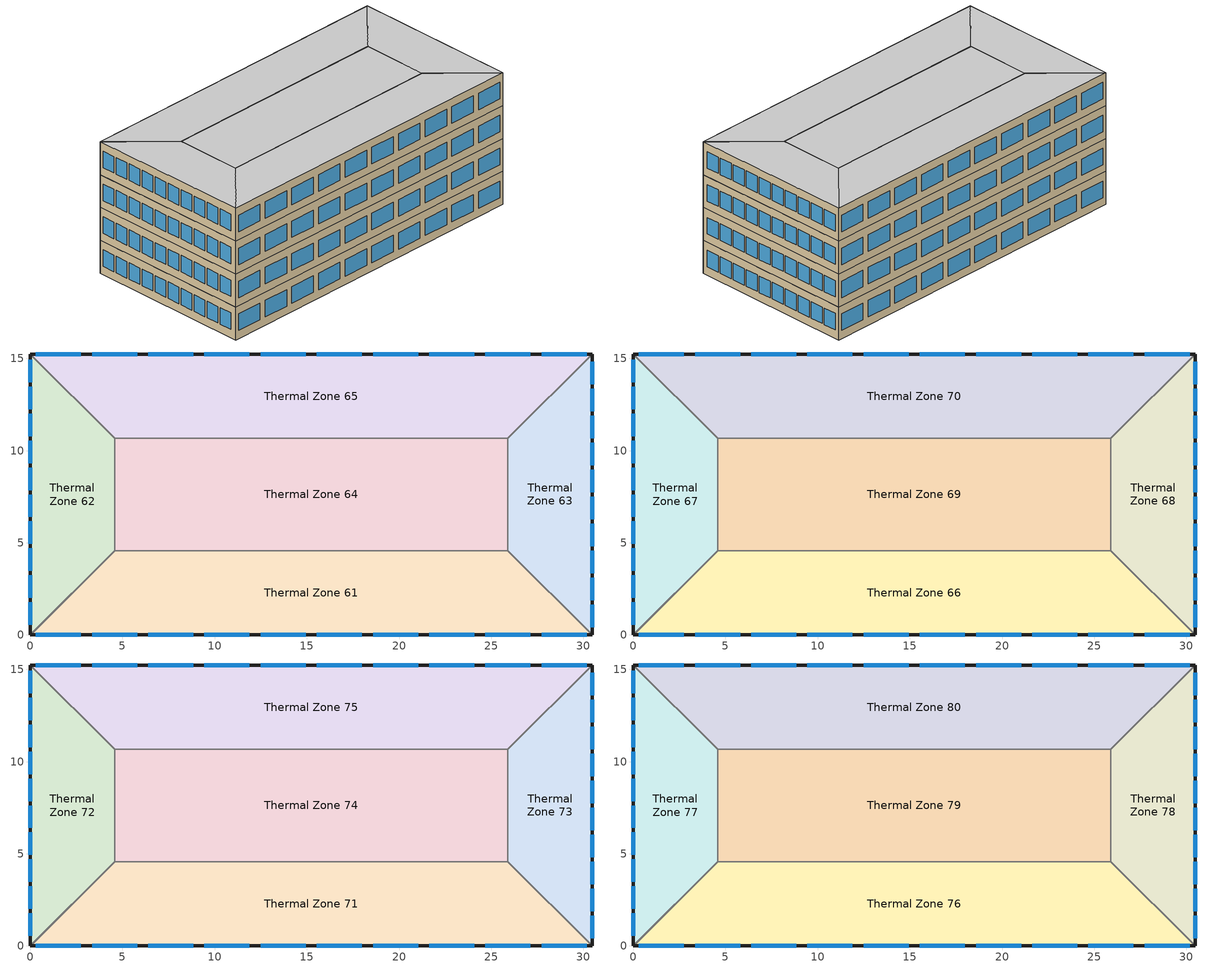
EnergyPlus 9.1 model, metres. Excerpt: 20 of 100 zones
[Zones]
Thermal Zone 61
 floor to Thermal Zone 56 (Interior Floor): 25.91,4.57 30.48,0 0,0 4.57,4.57 z36.58
 wall outside (ASHRAE 90.1-2010 ExtWall Mass ClimateZone 5): 0,0 30.48,0 z36.58:39.62
 wall to Thermal Zone 62 (Interior Wall): 4.57,4.57 0,0 z36.58:39.62
 wall to Thermal Zone 64 (Interior Wall): 25.91,4.57 4.57,4.57 z36.58:39.62
 wall to Thermal Zone 63 (Interior Wall): 30.48,0 25.91,4.57 z36.58:39.62
 window (ASHRAE 90.1-2010 ExtWindow Metal ClimateZone 4-6): 18.59,0 21.03,0 / 9.45,0 11.89,0 / 24.69,0 27.13,0 / 6.4,0 8.84,0 / 15.54,0 17.98,0 / 21.64,0 24.08,0 / 3.35,0 5.79,0 / 27.74,0 30.18,0 / 0.3,0 2.74,0 / 12.5,0 14.94,0 z37.34:38.86
Thermal Zone 62
 floor to Thermal Zone 57 (Interior Floor): 0,15.24 4.57,10.67 4.57,4.57 0,0 z36.58
 wall outside (ASHRAE 90.1-2010 ExtWall Mass ClimateZone 5): 0,15.24 0,0 z36.58:39.62
 wall to Thermal Zone 64 (Interior Wall): 4.57,4.57 4.57,10.67 z36.58:39.62
 wall to Thermal Zone 65 (Interior Wall): 4.57,10.67 0,15.24 z36.58:39.62
 window (ASHRAE 90.1-2010 ExtWindow Metal ClimateZone 4-6): 0,6.16 0,4.94 / 0,14.94 0,13.72 / 0,13.47 0,12.25 / 0,7.62 0,6.4 / 0,4.69 0,3.47 / 0,3.23 0,2.01 / 0,9.08 0,7.86 / 0,1.77 0,0.55 / 0,12.01 0,10.79 / 0,10.55 0,9.33 z37.34:38.86
Thermal Zone 63
 floor to Thermal Zone 58 (Interior Floor): 30.48,15.24 30.48,0 25.91,4.57 25.91,10.67 z36.58
 wall outside (ASHRAE 90.1-2010 ExtWall Mass ClimateZone 5): 30.48,0 30.48,15.24 z36.58:39.62
 wall to Thermal Zone 64 (Interior Wall): 25.91,10.67 25.91,4.57 z36.58:39.62
 wall to Thermal Zone 65 (Interior Wall): 30.48,15.24 25.91,10.67 z36.58:39.62
 window (ASHRAE 90.1-2010 ExtWindow Metal ClimateZone 4-6): 30.48,0.43 30.48,1.65 / 30.48,13.59 30.48,14.81 / 30.48,12.13 30.48,13.35 / 30.48,10.67 30.48,11.89 / 30.48,9.2 30.48,10.42 / 30.48,7.74 30.48,8.96 / 30.48,6.28 30.48,7.5 / 30.48,4.82 30.48,6.04 / 30.48,1.89 30.48,3.11 / 30.48,3.35 30.48,4.57 z37.34:38.86
Thermal Zone 64
 floor to Thermal Zone 59 (Interior Floor): 25.91,10.67 25.91,4.57 4.57,4.57 4.57,10.67 z36.58
 wall to Thermal Zone 65 (Interior Wall): 25.91,10.67 4.57,10.67 z36.58:39.62
Thermal Zone 65
 floor to Thermal Zone 60 (Interior Floor): 30.48,15.24 25.91,10.67 4.57,10.67 0,15.24 z36.58
 wall outside (ASHRAE 90.1-2010 ExtWall Mass ClimateZone 5): 30.48,15.24 0,15.24 z36.58:39.62
 window (ASHRAE 90.1-2010 ExtWindow Metal ClimateZone 4-6): 21.03,15.24 18.59,15.24 / 17.98,15.24 15.54,15.24 / 27.13,15.24 24.69,15.24 / 2.74,15.24 0.3,15.24 / 30.18,15.24 27.74,15.24 / 14.94,15.24 12.5,15.24 / 8.84,15.24 6.4,15.24 / 5.79,15.24 3.35,15.24 / 11.89,15.24 9.45,15.24 / 24.08,15.24 21.64,15.24 z37.34:38.86
Thermal Zone 66
 floor to Thermal Zone 61 (Interior Floor): 25.91,4.57 30.48,0 0,0 4.57,4.57 z39.62
 wall outside (ASHRAE 90.1-2010 ExtWall Mass ClimateZone 5): 0,0 30.48,0 z39.62:42.67
 wall to Thermal Zone 67 (Interior Wall): 4.57,4.57 0,0 z39.62:42.67
 wall to Thermal Zone 69 (Interior Wall): 25.91,4.57 4.57,4.57 z39.62:42.67
 wall to Thermal Zone 68 (Interior Wall): 30.48,0 25.91,4.57 z39.62:42.67
 window (ASHRAE 90.1-2010 ExtWindow Metal ClimateZone 4-6): 6.4,0 8.84,0 / 18.59,0 21.03,0 / 3.35,0 5.79,0 / 0.3,0 2.74,0 / 27.74,0 30.18,0 / 12.5,0 14.94,0 / 9.45,0 11.89,0 / 24.69,0 27.13,0 / 21.64,0 24.08,0 / 15.54,0 17.98,0 z40.39:41.91
Thermal Zone 67
 floor to Thermal Zone 62 (Interior Floor): 0,15.24 4.57,10.67 4.57,4.57 0,0 z39.62
 wall outside (ASHRAE 90.1-2010 ExtWall Mass ClimateZone 5): 0,15.24 0,0 z39.62:42.67
 wall to Thermal Zone 69 (Interior Wall): 4.57,4.57 4.57,10.67 z39.62:42.67
 wall to Thermal Zone 70 (Interior Wall): 4.57,10.67 0,15.24 z39.62:42.67
 window (ASHRAE 90.1-2010 ExtWindow Metal ClimateZone 4-6): 0,9.08 0,7.86 / 0,12.01 0,10.79 / 0,7.62 0,6.4 / 0,10.55 0,9.33 / 0,14.94 0,13.72 / 0,13.47 0,12.25 / 0,3.23 0,2.01 / 0,1.77 0,0.55 / 0,4.69 0,3.47 / 0,6.16 0,4.94 z40.39:41.91
Thermal Zone 68
 floor to Thermal Zone 63 (Interior Floor): 30.48,15.24 30.48,0 25.91,4.57 25.91,10.67 z39.62
 wall outside (ASHRAE 90.1-2010 ExtWall Mass ClimateZone 5): 30.48,0 30.48,15.24 z39.62:42.67
 wall to Thermal Zone 69 (Interior Wall): 25.91,10.67 25.91,4.57 z39.62:42.67
 wall to Thermal Zone 70 (Interior Wall): 30.48,15.24 25.91,10.67 z39.62:42.67
 window (ASHRAE 90.1-2010 ExtWindow Metal ClimateZone 4-6): 30.48,13.59 30.48,14.81 / 30.48,10.67 30.48,11.89 / 30.48,6.28 30.48,7.5 / 30.48,0.43 30.48,1.65 / 30.48,7.74 30.48,8.96 / 30.48,12.13 30.48,13.35 / 30.48,3.35 30.48,4.57 / 30.48,9.2 30.48,10.42 / 30.48,1.89 30.48,3.11 / 30.48,4.82 30.48,6.04 z40.39:41.91
Thermal Zone 69
 floor to Thermal Zone 64 (Interior Floor): 25.91,10.67 25.91,4.57 4.57,4.57 4.57,10.67 z39.62
 wall to Thermal Zone 70 (Interior Wall): 25.91,10.67 4.57,10.67 z39.62:42.67
Thermal Zone 70
 floor to Thermal Zone 65 (Interior Floor): 30.48,15.24 25.91,10.67 4.57,10.67 0,15.24 z39.62
 wall outside (ASHRAE 90.1-2010 ExtWall Mass ClimateZone 5): 30.48,15.24 0,15.24 z39.62:42.67
 window (ASHRAE 90.1-2010 ExtWindow Metal ClimateZone 4-6): 2.74,15.24 0.3,15.24 / 5.79,15.24 3.35,15.24 / 21.03,15.24 18.59,15.24 / 11.89,15.24 9.45,15.24 / 24.08,15.24 21.64,15.24 / 27.13,15.24 24.69,15.24 / 8.84,15.24 6.4,15.24 / 17.98,15.24 15.54,15.24 / 14.94,15.24 12.5,15.24 / 30.18,15.24 27.74,15.24 z40.39:41.91
Thermal Zone 71
 floor to Thermal Zone 66 (Interior Floor): 25.91,4.57 30.48,0 0,0 4.57,4.57 z42.67
 wall outside (ASHRAE 90.1-2010 ExtWall Mass ClimateZone 5): 0,0 30.48,0 z42.67:45.72
 wall to Thermal Zone 72 (Interior Wall): 4.57,4.57 0,0 z42.67:45.72
 wall to Thermal Zone 74 (Interior Wall): 25.91,4.57 4.57,4.57 z42.67:45.72
 wall to Thermal Zone 73 (Interior Wall): 30.48,0 25.91,4.57 z42.67:45.72
 window (ASHRAE 90.1-2010 ExtWindow Metal ClimateZone 4-6): 0.3,0 2.74,0 / 18.59,0 21.03,0 / 27.74,0 30.18,0 / 15.54,0 17.98,0 / 12.5,0 14.94,0 / 24.69,0 27.13,0 / 21.64,0 24.08,0 / 9.45,0 11.89,0 / 3.35,0 5.79,0 / 6.4,0 8.84,0 z43.43:44.96
Thermal Zone 72
 floor to Thermal Zone 67 (Interior Floor): 0,15.24 4.57,10.67 4.57,4.57 0,0 z42.67
 wall outside (ASHRAE 90.1-2010 ExtWall Mass ClimateZone 5): 0,15.24 0,0 z42.67:45.72
 wall to Thermal Zone 74 (Interior Wall): 4.57,4.57 4.57,10.67 z42.67:45.72
 wall to Thermal Zone 75 (Interior Wall): 4.57,10.67 0,15.24 z42.67:45.72
 window (ASHRAE 90.1-2010 ExtWindow Metal ClimateZone 4-6): 0,3.23 0,2.01 / 0,9.08 0,7.86 / 0,7.62 0,6.4 / 0,12.01 0,10.79 / 0,13.47 0,12.25 / 0,4.69 0,3.47 / 0,1.77 0,0.55 / 0,10.55 0,9.33 / 0,14.94 0,13.72 / 0,6.16 0,4.94 z43.43:44.96
Thermal Zone 73
 floor to Thermal Zone 68 (Interior Floor): 30.48,15.24 30.48,0 25.91,4.57 25.91,10.67 z42.67
 wall outside (ASHRAE 90.1-2010 ExtWall Mass ClimateZone 5): 30.48,0 30.48,15.24 z42.67:45.72
 wall to Thermal Zone 74 (Interior Wall): 25.91,10.67 25.91,4.57 z42.67:45.72
 wall to Thermal Zone 75 (Interior Wall): 30.48,15.24 25.91,10.67 z42.67:45.72
 window (ASHRAE 90.1-2010 ExtWindow Metal ClimateZone 4-6): 30.48,9.2 30.48,10.42 / 30.48,1.89 30.48,3.11 / 30.48,0.43 30.48,1.65 / 30.48,3.35 30.48,4.57 / 30.48,12.13 30.48,13.35 / 30.48,4.82 30.48,6.04 / 30.48,13.59 30.48,14.81 / 30.48,7.74 30.48,8.96 / 30.48,10.67 30.48,11.89 / 30.48,6.28 30.48,7.5 z43.43:44.96
Thermal Zone 74
 floor to Thermal Zone 69 (Interior Floor): 25.91,10.67 25.91,4.57 4.57,4.57 4.57,10.67 z42.67
 wall to Thermal Zone 75 (Interior Wall): 25.91,10.67 4.57,10.67 z42.67:45.72
Thermal Zone 75
 floor to Thermal Zone 70 (Interior Floor): 30.48,15.24 25.91,10.67 4.57,10.67 0,15.24 z42.67
 wall outside (ASHRAE 90.1-2010 ExtWall Mass ClimateZone 5): 30.48,15.24 0,15.24 z42.67:45.72
 window (ASHRAE 90.1-2010 ExtWindow Metal ClimateZone 4-6): 2.74,15.24 0.3,15.24 / 17.98,15.24 15.54,15.24 / 5.79,15.24 3.35,15.24 / 24.08,15.24 21.64,15.24 / 14.94,15.24 12.5,15.24 / 11.89,15.24 9.45,15.24 / 27.13,15.24 24.69,15.24 / 8.84,15.24 6.4,15.24 / 21.03,15.24 18.59,15.24 / 30.18,15.24 27.74,15.24 z43.43:44.96
Thermal Zone 76
 floor to Thermal Zone 71 (Interior Floor): 25.91,4.57 30.48,0 0,0 4.57,4.57 z45.72
 wall outside (ASHRAE 90.1-2010 ExtWall Mass ClimateZone 5): 0,0 30.48,0 z45.72:48.77
 wall to Thermal Zone 77 (Interior Wall): 4.57,4.57 0,0 z45.72:48.77
 wall to Thermal Zone 79 (Interior Wall): 25.91,4.57 4.57,4.57 z45.72:48.77
 wall to Thermal Zone 78 (Interior Wall): 30.48,0 25.91,4.57 z45.72:48.77
 window (ASHRAE 90.1-2010 ExtWindow Metal ClimateZone 4-6): 12.5,0 14.94,0 / 0.3,0 2.74,0 / 6.4,0 8.84,0 / 9.45,0 11.89,0 / 3.35,0 5.79,0 / 24.69,0 27.13,0 / 27.74,0 30.18,0 / 15.54,0 17.98,0 / 21.64,0 24.08,0 / 18.59,0 21.03,0 z46.48:48.01
 ceiling to Thermal Zone 81 (Interior Ceiling): 30.48,0 25.91,4.57 4.57,4.57 0,0 z48.77
Thermal Zone 77
 floor to Thermal Zone 72 (Interior Floor): 0,15.24 4.57,10.67 4.57,4.57 0,0 z45.72
 wall outside (ASHRAE 90.1-2010 ExtWall Mass ClimateZone 5): 0,15.24 0,0 z45.72:48.77
 wall to Thermal Zone 79 (Interior Wall): 4.57,4.57 4.57,10.67 z45.72:48.77
 wall to Thermal Zone 80 (Interior Wall): 4.57,10.67 0,15.24 z45.72:48.77
 window (ASHRAE 90.1-2010 ExtWindow Metal ClimateZone 4-6): 0,9.08 0,7.86 / 0,13.47 0,12.25 / 0,7.62 0,6.4 / 0,10.55 0,9.33 / 0,12.01 0,10.79 / 0,1.77 0,0.55 / 0,6.16 0,4.94 / 0,14.94 0,13.72 / 0,4.69 0,3.47 / 0,3.23 0,2.01 z46.48:48.01
 ceiling to Thermal Zone 82 (Interior Ceiling): 0,0 4.57,4.57 4.57,10.67 0,15.24 z48.77
Thermal Zone 78
 floor to Thermal Zone 73 (Interior Floor): 30.48,15.24 30.48,0 25.91,4.57 25.91,10.67 z45.72
 wall outside (ASHRAE 90.1-2010 ExtWall Mass ClimateZone 5): 30.48,0 30.48,15.24 z45.72:48.77
 wall to Thermal Zone 79 (Interior Wall): 25.91,10.67 25.91,4.57 z45.72:48.77
 wall to Thermal Zone 80 (Interior Wall): 30.48,15.24 25.91,10.67 z45.72:48.77
 window (ASHRAE 90.1-2010 ExtWindow Metal ClimateZone 4-6): 30.48,9.2 30.48,10.42 / 30.48,4.82 30.48,6.04 / 30.48,13.59 30.48,14.81 / 30.48,3.35 30.48,4.57 / 30.48,1.89 30.48,3.11 / 30.48,12.13 30.48,13.35 / 30.48,0.43 30.48,1.65 / 30.48,6.28 30.48,7.5 / 30.48,7.74 30.48,8.96 / 30.48,10.67 30.48,11.89 z46.48:48.01
 ceiling to Thermal Zone 83 (Interior Ceiling): 30.48,0 30.48,15.24 25.91,10.67 25.91,4.57 z48.77
Thermal Zone 79
 floor to Thermal Zone 74 (Interior Floor): 25.91,10.67 25.91,4.57 4.57,4.57 4.57,10.67 z45.72
 wall to Thermal Zone 80 (Interior Wall): 25.91,10.67 4.57,10.67 z45.72:48.77
 ceiling to Thermal Zone 84 (Interior Ceiling): 25.91,4.57 25.91,10.67 4.57,10.67 4.57,4.57 z48.77
Thermal Zone 80
 floor to Thermal Zone 75 (Interior Floor): 30.48,15.24 25.91,10.67 4.57,10.67 0,15.24 z45.72
 wall outside (ASHRAE 90.1-2010 ExtWall Mass ClimateZone 5): 30.48,15.24 0,15.24 z45.72:48.77
 window (ASHRAE 90.1-2010 ExtWindow Metal ClimateZone 4-6): 8.84,15.24 6.4,15.24 / 21.03,15.24 18.59,15.24 / 11.89,15.24 9.45,15.24 / 14.94,15.24 12.5,15.24 / 27.13,15.24 24.69,15.24 / 30.18,15.24 27.74,15.24 / 17.98,15.24 15.54,15.24 / 5.79,15.24 3.35,15.24 / 24.08,15.24 21.64,15.24 / 2.74,15.24 0.3,15.24 z46.48:48.01
 ceiling to Thermal Zone 85 (Interior Ceiling): 25.91,10.67 30.48,15.24 0,15.24 4.57,10.67 z48.77
[Building]
Building 1: Solar Distribution=FullExteriorWithReflections
[Site:Location]
Chicago Ohare Intl Ap: Latitude {deg}=41.98; Longitude {deg}=-87.92; Time Zone {hr}=-6; Elevation {m}=201
[Material] Thermal Absorptance=0.9
Name | Roughness | Thickness {m} | Conductivity {W/m-K} | Density {kg/m3} | Specific Heat {J/kg-K} | Solar Absorptance | Visible Absorptance
1/2IN Gypsum | Smooth | 0.0127 | 0.16 | 784.9 | 830 | 0.4 | 0.4
1IN Stucco | Smooth | 0.0253 | 0.6918 | 1858 | 837 | 0.92 | 0.92
8IN CONCRETE HW RefBldg | Rough | 0.2032 | 1.311 | 2240 | 836.8 | 0.7 | 0.7
F16 Acoustic tile | MediumSmooth | 0.0191 | 0.06 | 368 | 590 | 0.3 | 0.3
G01a 19mm gypsum board | MediumSmooth | 0.019 | 0.16 | 800 | 1090 | 0.4 | 0.4
M11 100mm lightweight concrete | MediumRough | 0.1016 | 0.53 | 1280 | 840 | 0.5 | 0.5
Mass Wall Insulation R-8.72 IP | MediumRough | 0.075271 | 0.049 | 265 | 836.8 | 0.7 | 0.7
[Material:AirGap]
Name | Thermal Resistance {m2-K/W}
F04 Wall air space resistance | 0.15
F05 Ceiling air space resistance | 0.18
[WindowMaterial:SimpleGlazingSystem]
Fixed Window 3.12/0.40/0.31: U-Factor {W/m2-K}=3.12304; Solar Heat Gain Coefficient=0.4; Visible Transmittance=0.31
[Construction]
ASHRAE 90.1-2010 ExtWall Mass ClimateZone 5: 1IN Stucco, 8IN CONCRETE HW RefBldg, Mass Wall Insulation R-8.72 IP, 1/2IN Gypsum
ASHRAE 90.1-2010 ExtWindow Metal ClimateZone 4-6: Fixed Window 3.12/0.40/0.31
Interior Ceiling: M11 100mm lightweight concrete, F05 Ceiling air space resistance, F16 Acoustic tile
Interior Floor: F16 Acoustic tile, F05 Ceiling air space resistance, M11 100mm lightweight concrete
Interior Wall: G01a 19mm gypsum board, F04 Wall air space resistance, G01a 19mm gypsum board
[Zone]
Thermal Zone 61; Thermal Zone 62; Thermal Zone 63; Thermal Zone 64; Thermal Zone 65; Thermal Zone 66; Thermal Zone 67; Thermal Zone 68; Thermal Zone 69; Thermal Zone 70; Thermal Zone 71; Thermal Zone 72; Thermal Zone 73; Thermal Zone 74; Thermal Zone 75; Thermal Zone 76; Thermal Zone 77; Thermal Zone 78; Thermal Zone 79; Thermal Zone 80
